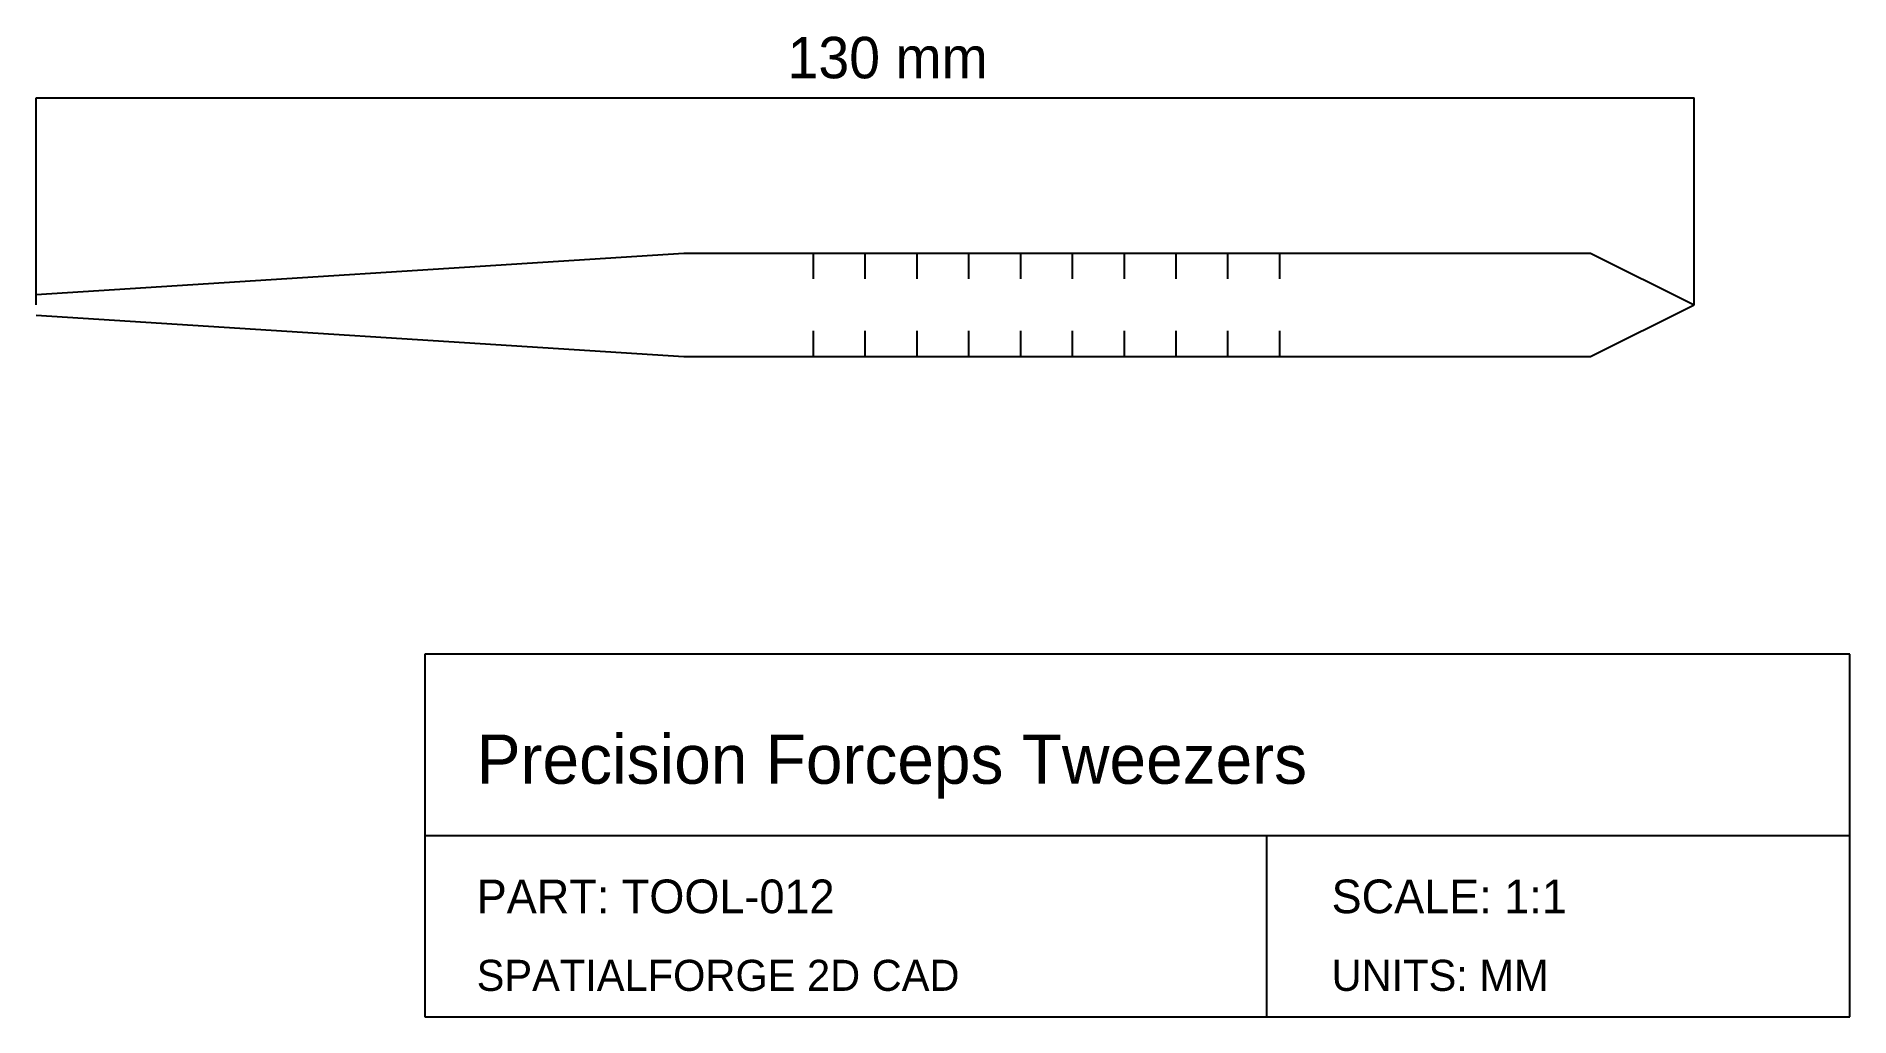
# Model space of a CAD drawing. Header units: millimetres. Extents: x 20 to 160, y -5 to 71.
import ezdxf

# ---------------------------------------------------------------- set-up
doc = ezdxf.new("R2010")
doc.units = ezdxf.units.MM
for name, color, linetype in [('DIM', 3, 'CONTINUOUS'), ('TITLE', 5, 'CONTINUOUS'), ('VISIBLE', 7, 'CONTINUOUS')]:
    doc.layers.add(name, color=color, linetype=linetype)

msp = doc.modelspace()

# ---------------------------------------------------------------- linework, layer by layer
at = {"layer": 'DIM'}
for p, q in [((20, 50), (20, 66)), ((20, 66), (148, 66)), ((148, 50), (148, 66))]:
    msp.add_line(p, q, dxfattribs=at)
at = {"layer": 'TITLE', "linetype": 'CONTINUOUS'}
for p, q in [((160, 23), (50, 23)), ((50, 23), (50, -5)), ((160, -5), (160, 23)), ((50, -5), (160, -5))]:
    msp.add_line(p, q, dxfattribs=at)
at = {"layer": 'TITLE'}
for p, q in [((50, 9), (160, 9)), ((115, -5), (115, 9))]:
    msp.add_line(p, q, dxfattribs=at)
at = {"layer": 'VISIBLE', "linetype": 'CONTINUOUS'}
for p, q in [((20, 50.8), (70, 54)), ((70, 54), (140, 54)), ((140, 54), (148, 50)), ((20, 49.2), (70, 46)), ((140, 46), (148, 50)), ((70, 46), (140, 46))]:
    msp.add_line(p, q, dxfattribs=at)
at = {"layer": 'VISIBLE'}
for p, q in [((80, 52), (80, 54)), ((84, 52), (84, 54)), ((88, 52), (88, 54)), ((92, 52), (92, 54)), ((96, 52), (96, 54)), ((100, 52), (100, 54)), ((104, 52), (104, 54)), ((108, 52), (108, 54)), ((112, 52), (112, 54)), ((116, 52), (116, 54)), ((80, 46), (80, 48)), ((84, 46), (84, 48)), ((88, 46), (88, 48)), ((92, 46), (92, 48)), ((96, 46), (96, 48)), ((100, 46), (100, 48)), ((104, 46), (104, 48)), ((108, 46), (108, 48)), ((112, 46), (112, 48)), ((116, 46), (116, 48))]:
    msp.add_line(p, q, dxfattribs=at)

# ---------------------------------------------------------------- texts
at = {"layer": 'DIM'}
msp.add_text('130 mm', height=3.2, dxfattribs=at).set_placement((78, 67.5))
at = {"layer": 'TITLE'}
for s, height, p in [('Precision Forceps Tweezers', 3.8, (54, 13)), ('PART: TOOL-012', 2.6, (54, 3)), ('SCALE: 1:1', 2.6, (120, 3)), ('SPATIALFORGE 2D CAD', 2.4, (54, -3)), ('UNITS: MM', 2.4, (120, -3))]:
    msp.add_text(s, height=height, dxfattribs=at).set_placement(p)

doc.saveas('drawing.dxf')
